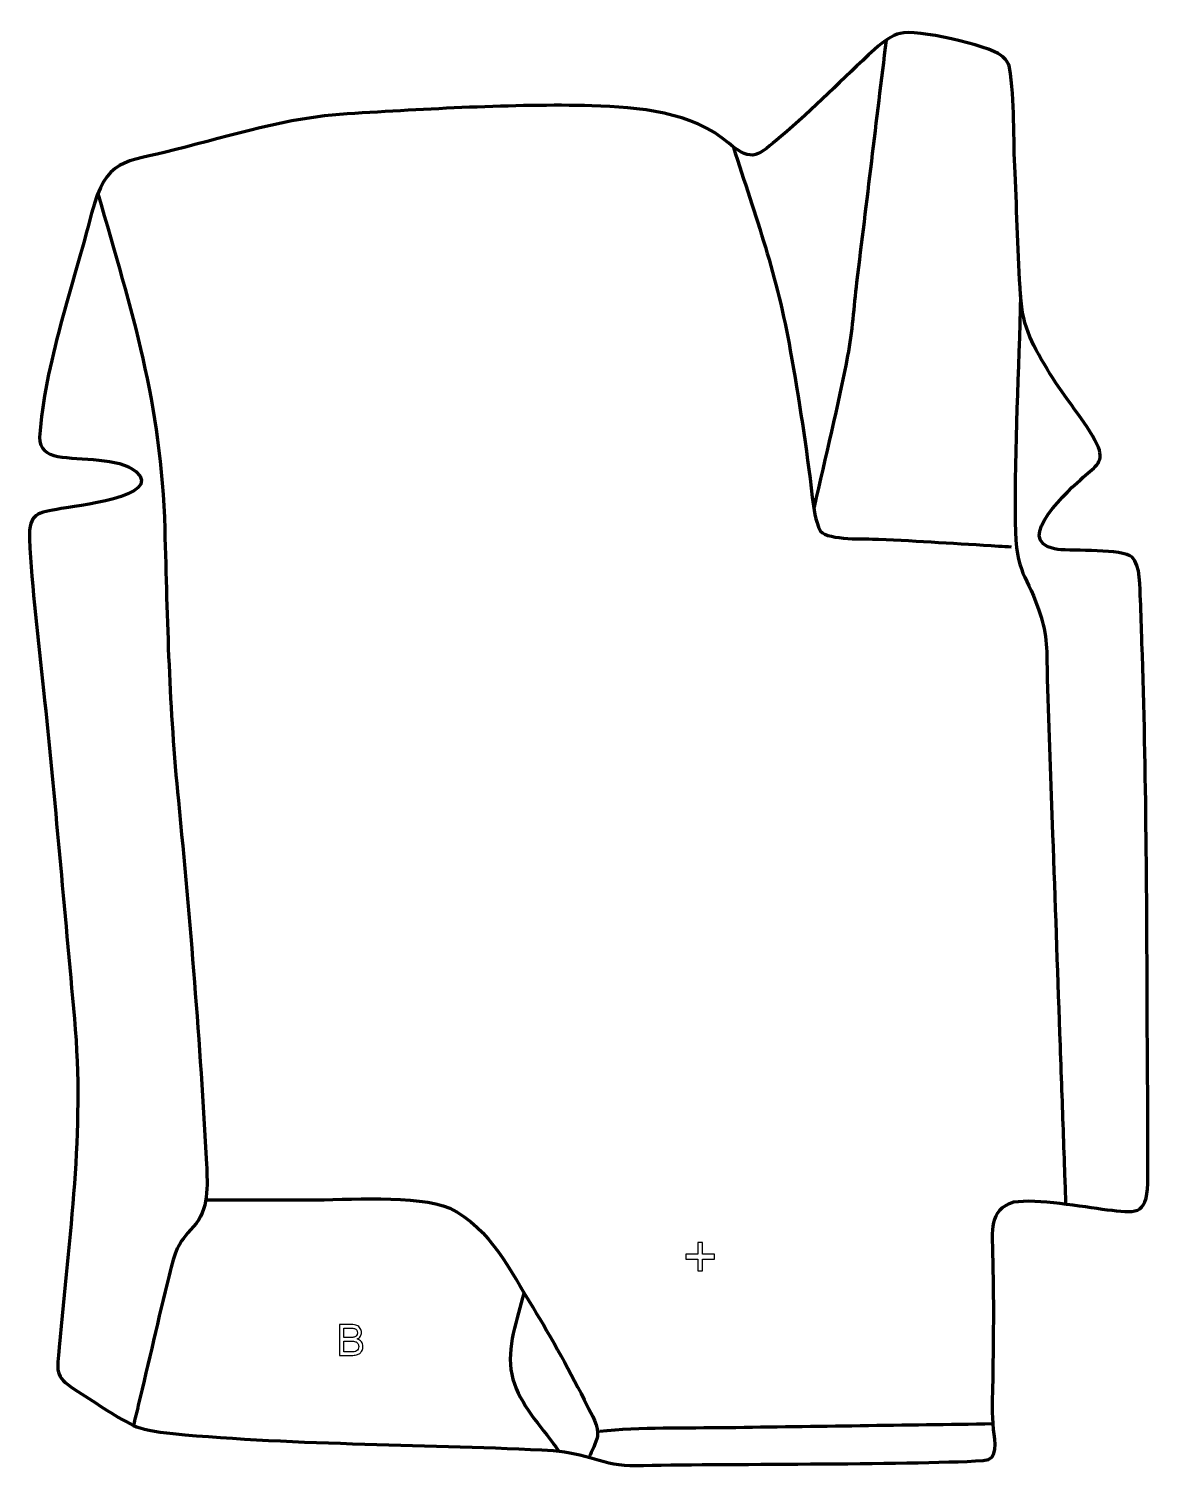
# Model space of a CAD drawing. Header units: millimetres. Extents: x -743 to -84, y 6 to 852.
import ezdxf

# ---------------------------------------------------------------- set-up
doc = ezdxf.new("R2010")
doc.units = ezdxf.units.MM
doc.header["$MEASUREMENT"] = 0
doc.layers.add('layer 2', color=7, linetype='Continuous')
doc.layers.add('layer 3', color=7, linetype='Continuous')

msp = doc.modelspace()

# ---------------------------------------------------------------- linework, layer by layer
at = {"layer": 'layer 2', "color": 142, "lineweight": 158}
for points, knots in [([(-280.8012, 570.5577), (-274.2568, 599.9341), (-266.7076, 629.9394), (-261.1129, 659.42), (-261.1129, 659.42), (-258.4321, 673.5465), (-257.4816, 688.3924), (-255.7753, 702.7057), (-255.7753, 702.7057), (-249.9973, 750.2153), (-244.2179, 797.7247), (-238.4397, 845.2343)], [0, 0, 0, 0, 0.25, 0.25, 0.25, 0.25, 0.5, 0.5, 0.5, 0.5, 1, 1, 1, 1]), ([(-328.6529, 782.5391), (-315.3162, 741.1472), (-302.5859, 706.0155), (-295.0034, 662.675), (-295.0034, 662.675), (-289.9909, 633.972), (-285.4498, 605.3565), (-282.0758, 576.4069), (-282.0758, 576.4069), (-281.3079, 569.4342), (-280.4381, 562.6911), (-277.2497, 556.3531), (-277.2497, 556.3531), (-272.0169, 550.8202), (-251.1784, 552.0096), (-243.1011, 551.6641), (-243.1011, 551.6641), (-219.5477, 550.6567), (-196.0199, 548.9779), (-172.484, 547.6241), (-172.484, 547.6241), (-169.9783, 547.4827), (-167.4725, 547.3424), (-164.9666, 547.2029)], [0, 0, 0, 0, 0.14285714, 0.14285714, 0.14285714, 0.14285714, 0.28571429, 0.28571429, 0.28571429, 0.28571429, 0.42857143, 0.42857143, 0.42857143, 0.42857143, 0.57142857, 0.57142857, 0.57142857, 0.57142857, 0.71428571, 0.71428571, 0.71428571, 0.71428571, 1, 1, 1, 1]), ([(-702.4929, 754.8832), (-682.2813, 684.4893), (-665.2991, 632.2163), (-663.1196, 557.5667), (-663.1196, 557.5667), (-661.6572, 503.511), (-660.5719, 451.8515), (-655.1255, 397.8915), (-655.1255, 397.8915), (-648.1529, 327.0612), (-642.4121, 255.1824), (-638.5278, 184.119), (-638.5278, 184.119), (-638.0537, 171.544), (-637.009, 156.9696), (-646.1654, 147.2695), (-646.1654, 147.2695), (-656.1216, 136.7219), (-656.9419, 132.9963), (-660.539, 118.5752), (-660.539, 118.5752), (-666.8726, 93.183), (-672.5653, 67.6271), (-678.6924, 42.1833), (-678.6924, 42.1833), (-679.6449, 38.2336), (-680.5977, 34.284), (-681.5517, 30.3347)], [0, 0, 0, 0, 0.125, 0.125, 0.125, 0.125, 0.25, 0.25, 0.25, 0.25, 0.375, 0.375, 0.375, 0.375, 0.5, 0.5, 0.5, 0.5, 0.625, 0.625, 0.625, 0.625, 0.75, 0.75, 0.75, 0.75, 1, 1, 1, 1]), ([(-159.5325, 695.2531), (-160.4533, 650.9657), (-163.1206, 605.9135), (-162.6365, 561.72), (-162.6365, 561.72), (-162.2812, 529.2719), (-155.9146, 532.7838), (-147.384, 505.844), (-147.384, 505.844), (-143.5076, 493.6023), (-144.0794, 481.8814), (-143.8733, 469.2633), (-143.8733, 469.2633), (-142.8457, 438.8097), (-141.7289, 408.359), (-140.6524, 377.907), (-140.6524, 377.907), (-139.2773, 338.9508), (-137.9021, 299.9947), (-136.5269, 261.0385), (-136.5269, 261.0385), (-136.1743, 251.0498), (-135.8217, 241.061), (-135.4691, 231.0722), (-135.4691, 231.0722), (-135.1517, 222.0824), (-134.8344, 213.0925), (-134.517, 204.1026), (-134.517, 204.1026), (-134.1997, 195.1127), (-133.8824, 186.1228), (-133.565, 177.133), (-133.565, 177.133), (-133.3711, 171.6391), (-133.1771, 166.1453), (-132.9832, 160.6515)], [0, 0, 0, 0, 0.1, 0.1, 0.1, 0.1, 0.2, 0.2, 0.2, 0.2, 0.3, 0.3, 0.3, 0.3, 0.4, 0.4, 0.4, 0.4, 0.5, 0.5, 0.5, 0.5, 0.6, 0.6, 0.6, 0.6, 0.7, 0.7, 0.7, 0.7, 0.8, 0.8, 0.8, 0.8, 1, 1, 1, 1]), ([(-638.5966, 163.0085), (-618.5062, 162.9897), (-598.4159, 162.9708), (-578.3255, 162.952), (-578.3255, 162.952), (-556.3642, 163.0746), (-514.7129, 166.1474), (-495.4055, 158.2005), (-495.4055, 158.2005), (-470.9659, 145.8172), (-460.3618, 122.0028), (-446.5472, 99.8612), (-446.5472, 99.8612), (-435.5332, 81.8943), (-423.8801, 60.7019), (-414.4938, 41.8831), (-414.4938, 41.8831), (-412.0324, 36.9482), (-407.4369, 29.5522), (-408.5296, 23.8955), (-408.5296, 23.8955), (-409.2707, 20.0589), (-411.8422, 15.188), (-413.4751, 11.5325)], [0, 0, 0, 0, 0.14285714, 0.14285714, 0.14285714, 0.14285714, 0.28571429, 0.28571429, 0.28571429, 0.28571429, 0.42857143, 0.42857143, 0.42857143, 0.42857143, 0.57142857, 0.57142857, 0.57142857, 0.57142857, 0.71428571, 0.71428571, 0.71428571, 0.71428571, 1, 1, 1, 1]), ([(-451.8797, 108.1454), (-455.6351, 93.3534), (-462.1668, 75.6916), (-458.9337, 60.4666), (-458.9337, 60.4666), (-455.6307, 44.9128), (-444.1131, 32.713), (-434.7797, 20.1047), (-434.7797, 20.1047), (-433.5953, 18.5047), (-432.4164, 16.9018), (-431.2396, 15.2962)], [0, 0, 0, 0, 0.25, 0.25, 0.25, 0.25, 0.5, 0.5, 0.5, 0.5, 1, 1, 1, 1]), ([(-407.1939, 26.8995), (-383.3954, 29.6291), (-356.2181, 28.8024), (-331.9894, 29.1509), (-331.9894, 29.1509), (-279.8914, 29.9001), (-227.7933, 30.6479), (-175.6953, 31.3965)], [0, 0, 0, 0, 0.33333333, 0.33333333, 0.33333333, 0.33333333, 1, 1, 1, 1])]:
    msp.add_open_spline(points, degree=3, knots=knots, dxfattribs=at)
at = {"layer": 'layer 2', "color": 142}
for points, knots in [([(-349.5184, 121.2139), (-349.5184, 121.2139), (-349.5184, 128.1284), (-349.5184, 128.1284), (-349.5184, 128.1284), (-349.5184, 128.1284), (-356.3975, 128.1284), (-356.3975, 128.1284), (-356.3975, 128.1284), (-356.3975, 128.1284), (-356.3975, 131.0212), (-356.3975, 131.0212), (-356.3975, 131.0212), (-356.3975, 131.0212), (-349.5184, 131.0212), (-349.5184, 131.0212), (-349.5184, 131.0212), (-349.5184, 131.0212), (-349.5184, 137.9003), (-349.5184, 137.9003), (-349.5184, 137.9003), (-349.5184, 137.9003), (-346.5903, 137.9003), (-346.5903, 137.9003), (-346.5903, 137.9003), (-346.5903, 137.9003), (-346.5903, 131.0212), (-346.5903, 131.0212), (-346.5903, 131.0212), (-346.5903, 131.0212), (-339.7111, 131.0212), (-339.7111, 131.0212), (-339.7111, 131.0212), (-339.7111, 131.0212), (-339.7111, 128.1284), (-339.7111, 128.1284), (-339.7111, 128.1284), (-339.7111, 128.1284), (-346.5903, 128.1284), (-346.5903, 128.1284), (-346.5903, 128.1284), (-346.5903, 128.1284), (-346.5903, 121.2139), (-346.5903, 121.2139), (-346.5903, 121.2139), (-346.5903, 121.2139), (-349.5184, 121.2139), (-349.5184, 121.2139)], [0, 0, 0, 0, 0.07692308, 0.07692308, 0.07692308, 0.07692308, 0.15384615, 0.15384615, 0.15384615, 0.15384615, 0.23076923, 0.23076923, 0.23076923, 0.23076923, 0.30769231, 0.30769231, 0.30769231, 0.30769231, 0.38461538, 0.38461538, 0.38461538, 0.38461538, 0.46153846, 0.46153846, 0.46153846, 0.46153846, 0.53846154, 0.53846154, 0.53846154, 0.53846154, 0.61538462, 0.61538462, 0.61538462, 0.61538462, 0.69230769, 0.69230769, 0.69230769, 0.69230769, 0.76923077, 0.76923077, 0.76923077, 0.76923077, 0.84615385, 0.84615385, 0.84615385, 0.84615385, 1, 1, 1, 1]), ([(-560.2427, 71.516), (-560.2427, 71.516), (-560.2427, 89.7024), (-560.2427, 89.7024), (-560.2427, 89.7024), (-560.2427, 89.7024), (-553.4186, 89.7024), (-553.4186, 89.7024), (-553.4186, 89.7024), (-552.03, 89.7024), (-550.9167, 89.5204), (-550.0742, 89.1521), (-550.0742, 89.1521), (-549.236, 88.7838), (-548.5799, 88.2165), (-548.1057, 87.4503), (-548.1057, 87.4503), (-547.6274, 86.6883), (-547.3903, 85.8882), (-547.3903, 85.05), (-547.3903, 85.05), (-547.3903, 84.2753), (-547.602, 83.5429), (-548.0211, 82.8571), (-548.0211, 82.8571), (-548.4402, 82.1713), (-549.0752, 81.6167), (-549.9261, 81.1934), (-549.9261, 81.1934), (-548.8254, 80.8717), (-547.9787, 80.3213), (-547.3903, 79.5424), (-547.3903, 79.5424), (-546.7976, 78.7677), (-546.5013, 77.8491), (-546.5013, 76.7907), (-546.5013, 76.7907), (-546.5013, 75.9356), (-546.6833, 75.144), (-547.0432, 74.4116), (-547.0432, 74.4116), (-547.403, 73.6792), (-547.8475, 73.1162), (-548.3767, 72.7183), (-548.3767, 72.7183), (-548.9058, 72.3246), (-549.5705, 72.024), (-550.3663, 71.8208), (-550.3663, 71.8208), (-551.1664, 71.6176), (-552.1443, 71.516), (-553.3043, 71.516), (-553.3043, 71.516), (-553.3043, 71.516), (-560.2427, 71.516), (-560.2427, 71.516)], [0, 0, 0, 0, 0.06666667, 0.06666667, 0.06666667, 0.06666667, 0.13333333, 0.13333333, 0.13333333, 0.13333333, 0.2, 0.2, 0.2, 0.2, 0.26666667, 0.26666667, 0.26666667, 0.26666667, 0.33333333, 0.33333333, 0.33333333, 0.33333333, 0.4, 0.4, 0.4, 0.4, 0.46666667, 0.46666667, 0.46666667, 0.46666667, 0.53333333, 0.53333333, 0.53333333, 0.53333333, 0.6, 0.6, 0.6, 0.6, 0.66666667, 0.66666667, 0.66666667, 0.66666667, 0.73333333, 0.73333333, 0.73333333, 0.73333333, 0.8, 0.8, 0.8, 0.8, 0.86666667, 0.86666667, 0.86666667, 0.86666667, 1, 1, 1, 1]), ([(-557.8297, 82.057), (-557.8297, 82.057), (-553.8969, 82.057), (-553.8969, 82.057), (-553.8969, 82.057), (-552.8301, 82.057), (-552.0639, 82.129), (-551.6025, 82.2687), (-551.6025, 82.2687), (-550.9886, 82.4507), (-550.5272, 82.7555), (-550.2182, 83.1788), (-550.2182, 83.1788), (-549.9091, 83.6022), (-549.7525, 84.1313), (-549.7525, 84.7706), (-549.7525, 84.7706), (-549.7525, 85.3759), (-549.8964, 85.9093), (-550.1885, 86.3665), (-550.1885, 86.3665), (-550.4764, 86.828), (-550.8913, 87.1455), (-551.4289, 87.3148), (-551.4289, 87.3148), (-551.9665, 87.4841), (-552.8894, 87.5688), (-554.1933, 87.5688), (-554.1933, 87.5688), (-554.1933, 87.5688), (-557.8297, 87.5688), (-557.8297, 87.5688), (-557.8297, 87.5688), (-557.8297, 87.5688), (-557.8297, 82.057), (-557.8297, 82.057)], [0, 0, 0, 0, 0.1, 0.1, 0.1, 0.1, 0.2, 0.2, 0.2, 0.2, 0.3, 0.3, 0.3, 0.3, 0.4, 0.4, 0.4, 0.4, 0.5, 0.5, 0.5, 0.5, 0.6, 0.6, 0.6, 0.6, 0.7, 0.7, 0.7, 0.7, 0.8, 0.8, 0.8, 0.8, 1, 1, 1, 1]), ([(-557.8297, 73.6496), (-557.8297, 73.6496), (-553.3, 73.6496), (-553.3, 73.6496), (-553.3, 73.6496), (-552.5211, 73.6496), (-551.975, 73.6792), (-551.6575, 73.7385), (-551.6575, 73.7385), (-551.1072, 73.8359), (-550.6415, 74.001), (-550.269, 74.2338), (-550.269, 74.2338), (-549.8964, 74.4666), (-549.5916, 74.8053), (-549.3503, 75.2498), (-549.3503, 75.2498), (-549.109, 75.6943), (-548.9905, 76.2065), (-548.9905, 76.7865), (-548.9905, 76.7865), (-548.9905, 77.4681), (-549.1641, 78.0565), (-549.5154, 78.5603), (-549.5154, 78.5603), (-549.8626, 79.064), (-550.3452, 79.4154), (-550.9632, 79.6186), (-550.9632, 79.6186), (-551.5771, 79.8218), (-552.4661, 79.9234), (-553.6218, 79.9234), (-553.6218, 79.9234), (-553.6218, 79.9234), (-557.8297, 79.9234), (-557.8297, 79.9234), (-557.8297, 79.9234), (-557.8297, 79.9234), (-557.8297, 73.6496), (-557.8297, 73.6496)], [0, 0, 0, 0, 0.09090909, 0.09090909, 0.09090909, 0.09090909, 0.18181818, 0.18181818, 0.18181818, 0.18181818, 0.27272727, 0.27272727, 0.27272727, 0.27272727, 0.36363636, 0.36363636, 0.36363636, 0.36363636, 0.45454545, 0.45454545, 0.45454545, 0.45454545, 0.54545455, 0.54545455, 0.54545455, 0.54545455, 0.63636364, 0.63636364, 0.63636364, 0.63636364, 0.72727273, 0.72727273, 0.72727273, 0.72727273, 0.81818182, 0.81818182, 0.81818182, 0.81818182, 1, 1, 1, 1])]:
    msp.add_open_spline(points, degree=3, knots=knots, dxfattribs=at)
at = {"layer": 'layer 3', "color": 242, "lineweight": 158}
msp.add_open_spline([(-658.2779, 25.5522), (-668.9424, 26.5729), (-677.3229, 28.2362), (-681.5517, 30.3347), (-681.5517, 30.3347), (-693.1028, 36.0668), (-705.2926, 44.7443), (-716.411, 51.7112), (-716.411, 51.7112), (-728.3152, 59.1704), (-726.377, 62.8125), (-725.2941, 76.3365), (-725.2941, 76.3365), (-719.5158, 142.674), (-710.1737, 202.2664), (-716.3087, 269.462), (-716.3087, 269.462), (-722.1463, 334.0554), (-727.776, 398.2276), (-734.4344, 462.7706), (-734.4344, 462.7706), (-737.4614, 491.919), (-741.3761, 522.7787), (-742.7778, 551.9248), (-742.7778, 551.9248), (-743.1669, 567.3264), (-738.002, 567.0122), (-724.1663, 569.639), (-724.1663, 569.639), (-717.702, 570.6852), (-662.9219, 576.7967), (-680.0939, 591.3792), (-680.0939, 591.3792), (-690.2602, 600.0126), (-712.9623, 597.8613), (-726.0549, 600.3454), (-726.0549, 600.3454), (-732.8503, 601.7806), (-736.5315, 604.3792), (-736.8255, 611.617), (-736.8255, 611.617), (-734.0377, 654.2236), (-716.6915, 701.5751), (-706.1735, 743.4468), (-706.1735, 743.4468), (-697.5294, 775.914), (-687.1387, 773.1221), (-657.4113, 780.5813), (-657.4113, 780.5813), (-622.6169, 789.3121), (-592.0247, 799.4826), (-555.7618, 801.825), (-555.7618, 801.825), (-508.4354, 804.5962), (-459.0666, 807.678), (-411.7322, 806.6242), (-411.7322, 806.6242), (-384.3871, 805.6846), (-352.7153, 803.1505), (-331.1462, 784.4878), (-331.1462, 784.4878), (-316.6183, 772.7042), (-314.1382, 777.311), (-300.6423, 788.4306), (-300.6423, 788.4306), (-281.2974, 804.7637), (-264.0314, 822.5847), (-245.4822, 839.6737), (-245.4822, 839.6737), (-239.5451, 844.9915), (-234.8377, 847.8523), (-230.395, 849.1471), (-230.395, 849.1471), (-221.0595, 851.8677), (-178.6944, 842.2184), (-170.838, 836.1229), (-170.838, 836.1229), (-168.3816, 834.217), (-166.5968, 831.8948), (-165.9273, 829.0377), (-165.9273, 829.0377), (-162.9486, 809.6052), (-163.7835, 787.0728), (-162.7776, 767.0601), (-162.7776, 767.0601), (-161.5911, 743.285), (-161.0688, 718.8956), (-159.5325, 695.2531), (-159.5325, 695.2531), (-158.2103, 674.9052), (-152.059, 665.7688), (-142.106, 648.7385), (-142.106, 648.7385), (-134.0547, 635.6487), (-120.8519, 620.2464), (-114.5399, 607.4532), (-114.5399, 607.4532), (-109.4962, 597.2304), (-115.2746, 594.7293), (-122.6314, 588.1056), (-122.6314, 588.1056), (-129.9386, 581.5267), (-164.5652, 550.4911), (-139.487, 545.976), (-139.487, 545.976), (-139.487, 545.976), (-137.5575, 545.6286), (-137.5575, 545.6286), (-137.5575, 545.6286), (-128.2735, 544.5976), (-99.8026, 546.0786), (-93.8432, 541.025), (-93.8432, 541.025), (-88.8625, 536.8013), (-89.2921, 522.3837), (-88.9668, 515.8484), (-88.9668, 515.8484), (-88.5611, 507.6974), (-88.3523, 499.5386), (-88.0966, 491.382), (-88.0966, 491.382), (-88.0966, 491.382), (-88.07, 490.5462), (-88.07, 490.5462), (-88.07, 490.5462), (-85.4114, 414.4521), (-85.2209, 337.1883), (-84.9192, 261.0086), (-84.9192, 261.0086), (-84.7979, 231.6477), (-84.3571, 202.0816), (-84.6975, 172.7402), (-84.6975, 172.7402), (-84.9199, 153.577), (-92.7365, 155.2475), (-108.5686, 157.2539), (-108.5686, 157.2539), (-123.0721, 159.092), (-149.9436, 164.0673), (-163.4113, 161.7745), (-163.4113, 161.7745), (-178.2535, 157.6178), (-176.0571, 143.9181), (-175.7441, 131.2884), (-175.7441, 131.2884), (-175.0967, 105.1686), (-175.2351, 78.8977), (-175.8141, 52.4496), (-175.8141, 52.4496), (-175.9811, 44.8211), (-176.4548, 37.5778), (-175.3645, 28.0193), (-175.3645, 28.0193), (-174.5492, 20.8722), (-172.0144, 10.2059), (-181.4872, 9.676), (-181.4872, 9.676), (-228.2338, 7.0612), (-337.543, 7.917), (-386.1827, 6.7725), (-386.1827, 6.7725), (-404.3798, 6.3443), (-416.0795, 14.5296), (-434.489, 15.5553), (-434.489, 15.5553), (-506.1055, 19.5456), (-584.2547, 18.4675), (-658.2779, 25.5522)], degree=3, knots=[0, 0, 0, 0, 0.02325581, 0.02325581, 0.02325581, 0.02325581, 0.04651163, 0.04651163, 0.04651163, 0.04651163, 0.06976744, 0.06976744, 0.06976744, 0.06976744, 0.09302326, 0.09302326, 0.09302326, 0.09302326, 0.11627907, 0.11627907, 0.11627907, 0.11627907, 0.13953488, 0.13953488, 0.13953488, 0.13953488, 0.1627907, 0.1627907, 0.1627907, 0.1627907, 0.18604651, 0.18604651, 0.18604651, 0.18604651, 0.20930233, 0.20930233, 0.20930233, 0.20930233, 0.23255814, 0.23255814, 0.23255814, 0.23255814, 0.25581395, 0.25581395, 0.25581395, 0.25581395, 0.27906977, 0.27906977, 0.27906977, 0.27906977, 0.30232558, 0.30232558, 0.30232558, 0.30232558, 0.3255814, 0.3255814, 0.3255814, 0.3255814, 0.34883721, 0.34883721, 0.34883721, 0.34883721, 0.37209302, 0.37209302, 0.37209302, 0.37209302, 0.39534884, 0.39534884, 0.39534884, 0.39534884, 0.41860465, 0.41860465, 0.41860465, 0.41860465, 0.44186047, 0.44186047, 0.44186047, 0.44186047, 0.46511628, 0.46511628, 0.46511628, 0.46511628, 0.48837209, 0.48837209, 0.48837209, 0.48837209, 0.51162791, 0.51162791, 0.51162791, 0.51162791, 0.53488372, 0.53488372, 0.53488372, 0.53488372, 0.55813953, 0.55813953, 0.55813953, 0.55813953, 0.58139535, 0.58139535, 0.58139535, 0.58139535, 0.60465116, 0.60465116, 0.60465116, 0.60465116, 0.62790698, 0.62790698, 0.62790698, 0.62790698, 0.65116279, 0.65116279, 0.65116279, 0.65116279, 0.6744186, 0.6744186, 0.6744186, 0.6744186, 0.69767442, 0.69767442, 0.69767442, 0.69767442, 0.72093023, 0.72093023, 0.72093023, 0.72093023, 0.74418605, 0.74418605, 0.74418605, 0.74418605, 0.76744186, 0.76744186, 0.76744186, 0.76744186, 0.79069767, 0.79069767, 0.79069767, 0.79069767, 0.81395349, 0.81395349, 0.81395349, 0.81395349, 0.8372093, 0.8372093, 0.8372093, 0.8372093, 0.86046512, 0.86046512, 0.86046512, 0.86046512, 0.88372093, 0.88372093, 0.88372093, 0.88372093, 0.90697674, 0.90697674, 0.90697674, 0.90697674, 0.93023256, 0.93023256, 0.93023256, 0.93023256, 0.95348837, 0.95348837, 0.95348837, 0.95348837, 1, 1, 1, 1], dxfattribs=at)

doc.saveas('drawing.dxf')
